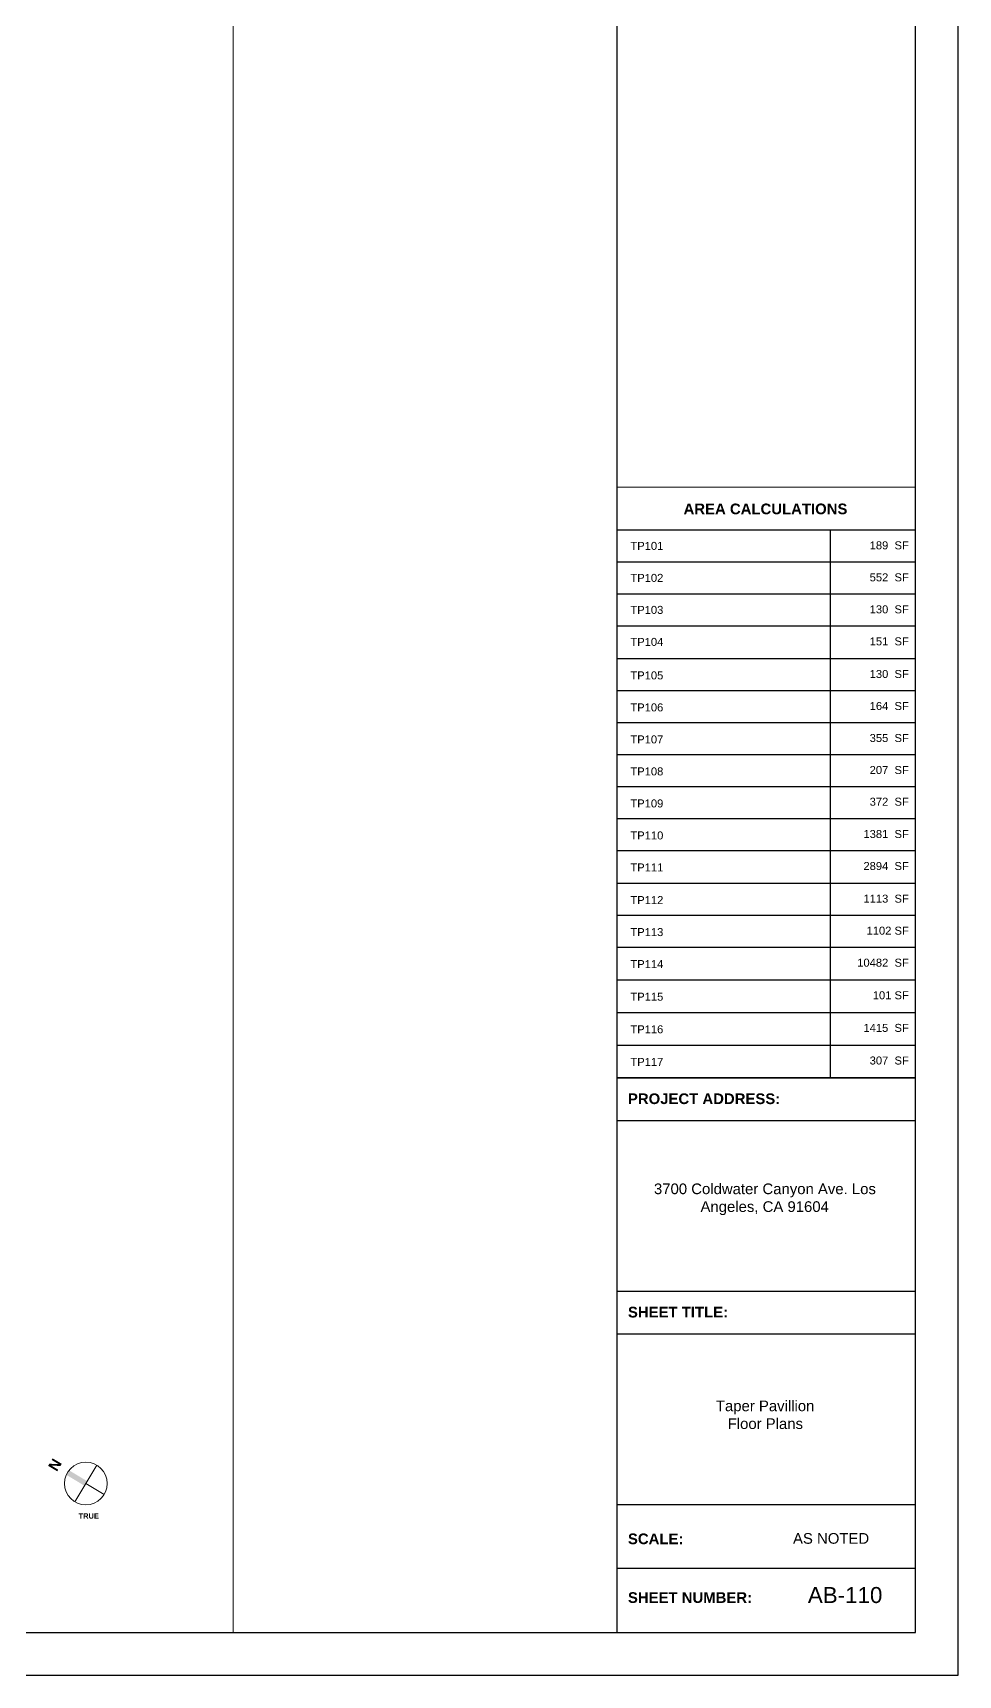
# Model space of a CAD drawing. Header units: inches. Extents: x -2078 to 106214, y -964 to 6385.
# Drawn here: x 49240 to 49934, y 2929 to 4160 of the extents above; entities that cross this region are included whole.
import ezdxf

# ---------------------------------------------------------------- set-up
doc = ezdxf.new("R2010")
doc.units = ezdxf.units.IN
doc.header["$MEASUREMENT"] = 0
for name, color, linetype, lineweight in [('A-ANNO', 2, 'Continuous', 5), ('A-DETAIL-2', 20, 'Continuous', 25), ('A-DETAIL-3', 40, 'Continuous', 15)]:
    doc.layers.add(name, color=color, linetype=linetype, lineweight=lineweight)
doc.layers.add('A-TB', color=7, linetype='Continuous')
doc.styles.add('Arial_3', font='arial.ttf', dxfattribs={"height": 0.125})
doc.styles.add('Arial_4', font='arial.ttf', dxfattribs={"height": 3})
doc.styles.add('Arial_6', font='arial.ttf', dxfattribs={"height": 0.09375})
doc.styles.add('Arial_B_2', font='arialbd.ttf', dxfattribs={"height": 0.125})
doc.styles.add('Arial_B_3', font='arialbd.ttf', dxfattribs={"height": 0.0625})
doc.styles.add('Arial_B_4', font='arialbd.ttf', dxfattribs={"height": 0.0625})

# ---------------------------------------------------------------- blocks, each defined once
blk = doc.blocks.new('JC_TB_48x36 - JC_TB_4836-1441736-Floor Plans')
at = {"layer": 'A-TB'}
for p, q in [((47.997, -11.988), (47.997, 24.012)), ((43.997, 23.512), (43.997, -11.488)), ((47.497, -11.488), (47.497, 23.512)), ((43.997, -4.988), (47.497, -4.988)), ((43.997, -5.488), (47.497, -5.488)), ((43.997, -7.488), (47.497, -7.488)), ((43.997, -7.988), (47.497, -7.988)), ((43.997, -9.988), (47.497, -9.988)), ((47.497, -10.738), (43.997, -10.738)), ((0.747, -11.488), (47.497, -11.488)), ((-0.003, -11.988), (47.997, -11.988))]:
    blk.add_line(p, q, dxfattribs=at)
at = {"layer": 'A-TB', "char_height": 0.125, "attachment_point": 1, "bg_fill": 3, "box_fill_scale": 1.25, "bg_fill_color": 256, "bg_fill_true_color": 13158600, "bg_fill_transparency": 0}
for s, insert, width, style in [('PROJECT ADDRESS:', (44.126, -5.172), 2.14941, 'Arial_B_2'), ('SHEET TITLE:', (44.126, -7.672), 1.42031, 'Arial_B_2'), ('SCALE:', (44.126, -10.328), 0.77959, 'Arial_B_2'), ('AS NOTED', (46.061, -10.323), 1.08259, 'Arial_3'), ('SHEET NUMBER:', (44.126, -11.016), 1.76434, 'Arial_B_2')]:
    blk.add_mtext(s, dxfattribs=dict(at, insert=insert, width=width, style=style))
blk = doc.blocks.new('north arrow - north arrow-1258243-Floor Plans')
at = {"layer": 'A-ANNO'}
h = blk.add_hatch(color=256, dxfattribs=at)
edge = h.paths.add_edge_path()
edge.add_line((0.031, 0), (-0.031, 0))
edge.add_line((-0.031, 0), (-0.031, 0.248))
edge.add_arc((0, 0), 0.25, 82.8192, 97.1808, ccw=False)
edge.add_line((0.031, 0.248), (0.031, 0))
at = {"layer": 'A-ANNO', "lineweight": 20}
for q in [(-0.25, 0), (0.25, 0), (0, -0.25)]:
    blk.add_line((0, 0), q, dxfattribs=at)
at = {"layer": 'A-ANNO'}
blk.add_circle((0, 0), 0.25, dxfattribs=at)
at = {"layer": 'A-ANNO', "insert": (-0.062, 0.486), "char_height": 0.125, "width": 0.1515, "attachment_point": 1, "style": 'Arial_B_2', "bg_fill": 3, "box_fill_scale": 1.25, "bg_fill_color": 256, "bg_fill_true_color": 13158600, "bg_fill_transparency": 0}
blk.add_mtext('\\fArial|b1|i0|c0|p34|;N', dxfattribs=at)

msp = doc.modelspace()

# ---------------------------------------------------------------- texts
at = {"layer": 'A-ANNO', "insert": (49274.082, 3049.996), "char_height": 4, "width": 18.988, "attachment_point": 1, "style": 'Arial_B_4'}
msp.add_mtext('TRUE', dxfattribs=at)
at = {"layer": 'A-TB', "insert": (49821.12, 2994.751), "char_height": 12, "width": 67.872, "attachment_point": 1, "style": 'Arial_4', "bg_fill": 3, "box_fill_scale": 1.25, "bg_fill_color": 256, "bg_fill_true_color": 13158600, "bg_fill_transparency": 0}
msp.add_mtext('AB-110', dxfattribs=at)

# ---------------------------------------------------------------- next in the draw order: block references
at = {"layer": 'A-TB', "xscale": 64, "yscale": 64, "zscale": 64}
msp.add_blockref('JC_TB_48x36 - JC_TB_4836-1441736-Floor Plans', (46862.08, 3695.863), dxfattribs=at)

# ---------------------------------------------------------------- next in the draw order: linework, layer by layer
at = {"layer": 'A-DETAIL-2'}
for p, q in [((49677.88, 3787.397), (49901.88, 3787.397)), ((49837.88, 3787.397), (49837.88, 3376.663)), ((49677.88, 3763.397), (49901.88, 3763.397)), ((49677.88, 3739.397), (49901.88, 3739.397)), ((49677.88, 3715.397), (49901.88, 3715.397)), ((49677.88, 3690.941), (49901.88, 3690.941)), ((49677.88, 3666.941), (49901.88, 3666.941)), ((49677.88, 3642.941), (49901.88, 3642.941)), ((49677.88, 3618.941), (49901.88, 3618.941)), ((49677.88, 3594.941), (49901.88, 3594.941)), ((49677.88, 3570.941), (49901.88, 3570.941)), ((49677.88, 3570.941), (49901.88, 3570.941)), ((49677.88, 3546.941), (49901.88, 3546.941)), ((49677.88, 3522.486), (49901.88, 3522.486)), ((49677.88, 3498.486), (49901.88, 3498.486)), ((49677.88, 3498.486), (49901.88, 3498.486)), ((49677.88, 3474.486), (49901.88, 3474.486)), ((49677.88, 3450.03), (49901.88, 3450.03)), ((49677.88, 3425.574), (49901.88, 3425.574)), ((49677.88, 3401.119), (49901.88, 3401.119)), ((49677.88, 3376.663), (49901.88, 3376.663))]:
    msp.add_line(p, q, dxfattribs=at)
at = {"layer": 'A-DETAIL-3', "lineweight": 9}
for p, q in [((49389.88, 5200.663), (49389.88, 2960.663)), ((49901.88, 3819.397), (49677.88, 3819.397)), ((49677.88, 3819.397), (49677.88, 3376.663)), ((49901.88, 3376.663), (49901.88, 3819.397))]:
    msp.add_line(p, q, dxfattribs=at)

# ---------------------------------------------------------------- next in the draw order: block references
at = {"layer": 'A-ANNO', "xscale": 64, "yscale": 64, "zscale": 64, "rotation": 59.04639983650563}
msp.add_blockref('north arrow - north arrow-1258243-Floor Plans', (49279.511, 3072.363), dxfattribs=at)

# ---------------------------------------------------------------- next in the draw order: texts
at = {"layer": 'A-ANNO', "lineweight": 50, "insert": (49727.882, 3807.115), "char_height": 8, "width": 145.844, "attachment_point": 1, "style": 'Arial_B_3'}
msp.add_mtext('AREA CALCULATIONS', dxfattribs=at)
at = {"layer": 'A-ANNO', "char_height": 6, "attachment_point": 1, "style": 'Arial_6'}
for s, insert, width in [('TP101', (49687.998, 3778.391), 35.35), ('189  SF', (49867.481, 3778.802), 35.754), ('TP102', (49687.998, 3754.391), 35.35), ('552  SF', (49867.481, 3754.802), 35.754), ('TP103', (49687.998, 3730.391), 35.35), ('130  SF', (49867.481, 3730.802), 35.754), ('151  SF', (49867.481, 3706.802), 35.754), ('TP104', (49687.998, 3706.391), 35.35), ('130  SF', (49867.481, 3682.347), 35.754), ('TP105', (49687.998, 3681.281), 54.54), ('TP106', (49687.998, 3657.281), 54.54), ('164  SF', (49867.481, 3658.347), 35.754), ('TP107', (49687.998, 3633.281), 91.708), ('355  SF', (49867.481, 3634.347), 35.754), ('TP108', (49687.998, 3609.281), 91.708), ('207  SF', (49867.481, 3610.347), 35.754), ('TP109', (49687.998, 3585.281), 27.674), ('372  SF', (49867.481, 3586.574), 35.754), ('TP110', (49687.998, 3561.281), 67.064), ('1381  SF', (49862.814, 3562.347), 41.41), ('TP111', (49687.998, 3537.281), 21.816), ('2894  SF', (49862.814, 3538.347), 41.41), ('TP112', (49687.998, 3512.825), 121.604), ('1113  SF', (49862.814, 3513.891), 41.41), ('TP113', (49687.998, 3488.825), 121.604), ('1102 SF', (49865.147, 3489.891), 38.582), ('TP114', (49687.998, 3464.825), 79.992), ('10482  SF', (49858.147, 3465.891), 47.066), ('TP115', (49687.998, 3440.369), 82.618), ('101 SF', (49869.814, 3441.435), 32.926), ('TP116', (49687.998, 3415.914), 138.976), ('1415  SF', (49862.814, 3416.98), 41.41), ('TP117', (49687.998, 3391.458), 112.918), ('307  SF', (49867.481, 3392.524), 35.754)]:
    msp.add_mtext(s, dxfattribs=dict(at, insert=insert, width=width))
at = {"layer": 'A-TB', "char_height": 8, "attachment_point": 1, "style": 'Arial_4', "bg_fill": 3, "box_fill_scale": 1.25, "bg_fill_color": 256, "bg_fill_true_color": 13158600, "bg_fill_transparency": 0}
for s, insert, width in [('\\pi4.76755;3700 Coldwater Canyon Ave. Los \\P\\pi39.68433;Angeles, CA 91604', (49700.913, 3297.311), 175.134), ('\\pi21.00694;Taper Pavillion\\P\\pi29.86369;Floor Plans', (49731.101, 3134.573), 114.90337)]:
    msp.add_mtext(s, dxfattribs=dict(at, insert=insert, width=width))

doc.saveas('drawing.dxf')
